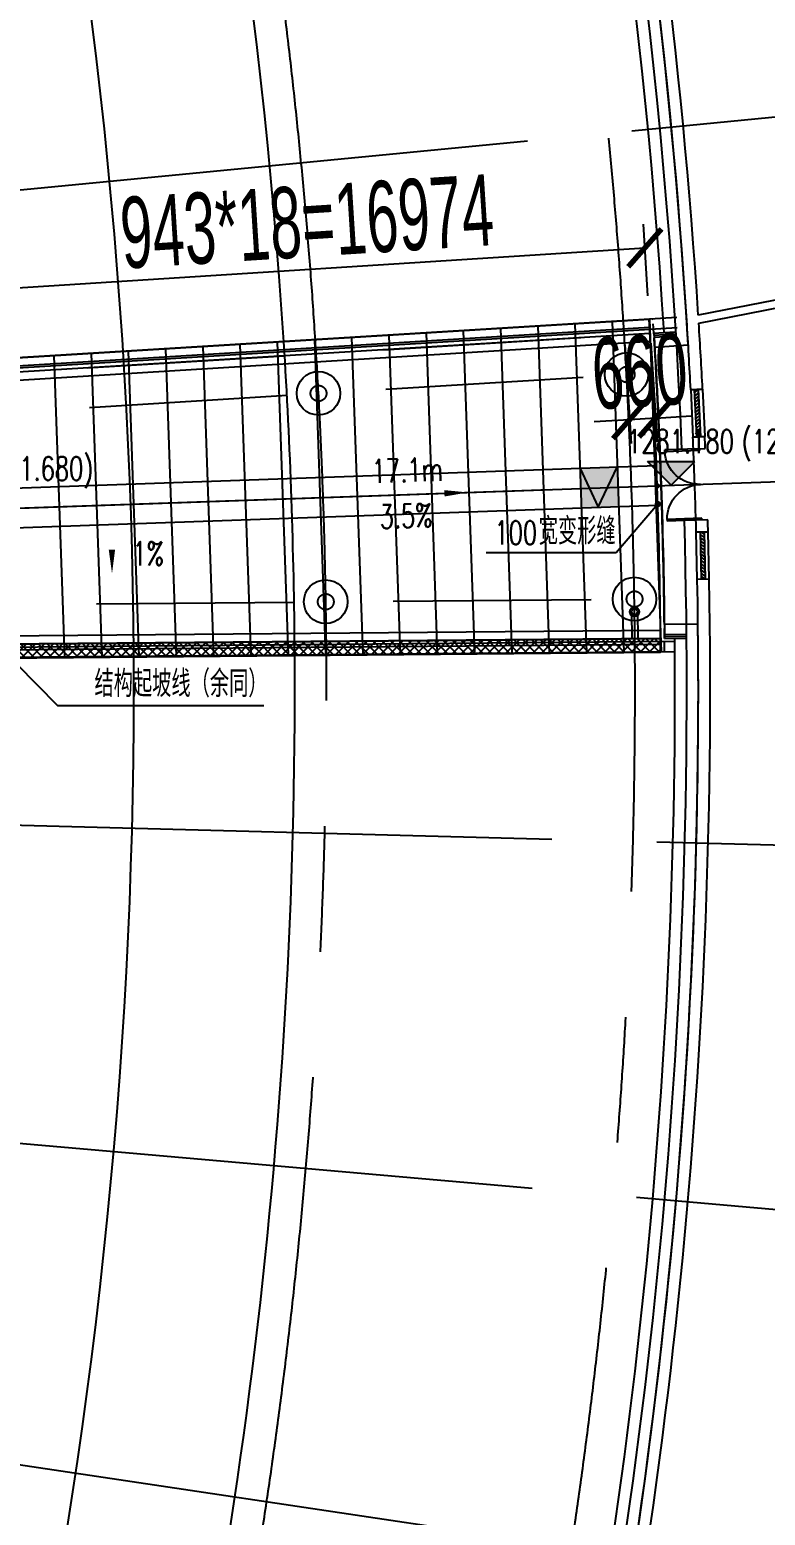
# Model space of a CAD drawing. Extents: x 1962160 to 37842216, y -162679 to 2997677.
# Drawn here: x 37744955 to 37763550, y 2736018 to 2773540 of the extents above; entities that cross this region are included whole.
import ezdxf

# ---------------------------------------------------------------- set-up
doc = ezdxf.new("R2010")
doc.units = 0
doc.header["$LTSCALE"] = 1000
for name, pattern in [('__DASH', [0.35, 0.25, -0.1]), ('CENTER', [2, 1.25, -0.25, 0.25, -0.25]), ('CENTER2', [28.575000000000003, 19.05, -3.175, 3.175, -3.175]), ('DASH', [0.35, 0.25, -0.1]), ('HIDDEN', [0.375, 0.25, -0.125])]:
    doc.linetypes.add(name, pattern=pattern)
doc.layers.get('0').update_dxf_attribs({"color": 8})
doc.layers.get('Defpoints').update_dxf_attribs({"color": 8})
for name, color, linetype in [('#幕墙线-平面', 8, 'Continuous'), ('#标注', 8, 'Continuous'), ('#虚线', 8, 'HIDDEN'), ('#轴线', 8, 'CENTER2'), ('1-WIN-1', 8, 'Continuous'), ('A-AL-E', 8, 'Continuous'), ('A-COLS-PLAN-C', 8, 'DASH'), ('A-COLS-PLAN-S', 8, 'DASH'), ('A-DETL-ALUM', 8, 'Continuous'), ('A-DIMS-ELEV', 8, 'Continuous'), ('A-DIMS-LEAD', 8, 'Continuous'), ('A-DIMS-SYMB', 8, 'Continuous'), ('A-FLOR', 8, 'Continuous'), ('A-FLOR-OTLN', 8, 'Continuous'), ('A-FLOR-UNDR', 8, '__DASH'), ('A-GRID', 8, 'CENTER'), ('A-HATH', 8, 'Continuous'), ('A-NOTE', 8, 'Continuous'), ('A-ROOF-DRAN', 8, 'Continuous'), ('A-STRS-HRAL', 8, 'Continuous'), ('DIM', 8, 'Continuous'), ('G-ACCS', 8, 'Continuous'), ('周边建筑', 8, 'Continuous'), ('建-填充', 8, 'Continuous'), ('水-雨水-压力流-标识', 8, 'Continuous')]:
    doc.layers.add(name, color=color, linetype=linetype)
doc.layers.add('A-X-CHEK', color=8, linetype='Continuous', plot=False)
doc.styles.add('_TCH_DIM', font='SIMPLEX', dxfattribs={"bigfont": 'GBCBIG'})
doc.styles.add('JHZX', font='jrs.shx', dxfattribs={"width": 0.6, "bigfont": 'jhz.shx'})
doc.dimstyles.new('JZBZ-600', dxfattribs={"dimscale": 600, "dimtxt": 3, "dimasz": 1.5, "dimexe": 1, "dimexo": 1, "dimgap": 0.5, "dimtad": 1, "dimdec": 0, "dimdsep": 46, "dimtxsty": 'JHZX', "dimblk1": 'ARCHTICK', "dimblk2": 'ARCHTICK', "dimsah": 1, "dimcen": 0, "dimclrd": 1, "dimclre": 1, "dimclrt": 2, "dimadec": 1, "dimazin": 2, "dimtfac": 1, "dimtdec": 0, "dimtix": 1, "dimtmove": 0, "dimatfit": 3, "dimfxl": 1, "dimtolj": 1, "dimlwd": -1, "dimlwe": -1, "dimarcsym": 1})

# ---------------------------------------------------------------- blocks, each defined once
blk = doc.blocks.new('排水沟区域')
at = {"layer": 'A-HATH'}
h = blk.add_hatch(dxfattribs=at)
h.set_pattern_fill('ANSI37', color=256, scale=100)
h.set_pattern_definition([(45, (0, 0), (-112.2532015133644, 112.2532015133644), []), (135, (0, 0), (-112.2532015133644, -112.2532015133644), [])])
edge = h.paths.add_edge_path()
edge.add_arc((35647972.51224866, 2918657.177571908), 130150.0000066419, 0.2863201547522749, 0.4639742726632221, ccw=False)
edge.add_arc((35778522.4379866, 2918796.431262649), 650.000000009897, 90.50000000055769, 128.1535039864018, ccw=False)
edge.add_line((35778516.76573852, 2919446.406512652), (35795219.54377046, 2919592.169448277))
edge.add_arc((35647972.51225149, 2918657.177439323), 147250.0000040963, 0.3638129438479411, 0.4999999843355088)
edge.add_line((35795216.90542714, 2919942.159751238), (35778513.71145109, 2919796.393185725))
edge.add_arc((35778522.4379866, 2918796.431262658), 1000.000000002026, 90.50000000089416, 113.8405689274566)
blk.add_lwpolyline([(35778118.24494388, 2919711.104966346, -0.0007751624770767527), (35778120.88718614, 2919307.564273385, -0.1657887891028164), (35778516.76573852, 2919446.406512652), (35795219.54377046, 2919592.169448277, 0.0005942281337057591), (35795216.90542714, 2919942.159751238), (35778513.71145109, 2919796.393185725, 0.1021960105168773)], format="xyb", close=True, dxfattribs=at)
blk = doc.blocks.new('A$C58e34137')
at = {"layer": 'A-X-CHEK'}
blk.add_blockref('排水沟区域', (-35647972.51433039, -2918657.17947907), dxfattribs=at)
blk = doc.blocks.new('雨水立管')
for radius in [80, 50]:
    blk.add_circle((-3.725290298461914e-09, 2.328306436538696e-10), radius)
blk = doc.blocks.new('雨水')
at = {"layer": 'A-DIMS-SYMB'}
blk.add_lwpolyline([(35781345.82220676, 2922957.547428147, 0, 0, 0), (35781351.51448406, 2921580.754654105, 0, 160, 0), (35781349.03383682, 2922180.749526074, 0, 0, 0)], format="xyseb", dxfattribs=at)
at = {"layer": 'A-ROOF-DRAN'}
for points in [[(35794482.76858691, 2920615.816944072), (35794488.70296278, 2919935.804824607)], [(35794632.76287537, 2920617.125924397), (35794638.69725124, 2919937.113804932)]]:
    blk.add_lwpolyline(points, dxfattribs=at)
at = {"xscale": 1.5, "yscale": 1.5, "zscale": 1.5}
blk.add_blockref('雨水立管', (35794557.76573115, 2920616.471434234), dxfattribs=at)
at = {"layer": 'A-DIMS-SYMB', "style": '_TCH_DIM', "width": 0.7058823529411765}
blk.add_text('1%', height=595, dxfattribs=at).set_placement((35781868.72843216, 2921787.676585833))
blk = doc.blocks.new('1100')
at = {"layer": 'A-DETL-ALUM', "ltscale": 0.3}
blk.add_circle((35572079.41488183, 2737404.62498665), 550, dxfattribs=at)
blk = doc.blocks.new('_YZHK')
blk.add_circle((0, 0), 0.5)
blk = doc.blocks.new('ASDFASD')
at = {"layer": 'A-COLS-PLAN-C', "ltscale": 0.3, "xscale": 400, "yscale": 400, "zscale": 400}
for p in [(35794360.1222439, 2926608.758537817), (35786571.0751831, 2926132.360011102), (35794559.67796803, 2920936.462292401), (35786754.89842713, 2920868.351013211)]:
    blk.add_blockref('_YZHK', p, dxfattribs=at)
blk = doc.blocks.new('$DorLib2D$00000002')
at = {"layer": '1-WIN-1'}
for p, q in [((-0.5000000000002274, 1.70530256582424e-13), (-0.5, 0.4875000000000114)), ((-0.4750000000001364, 0.4875000000002387), (-0.5, 0.4875000000000114)), ((-0.4750000000001364, 1.70530256582424e-13), (-0.4750000000001364, 0.4875000000002387)), ((0.4749999999999091, 5.684341886080801e-14), (0.4749999999999091, 0.4875000000001251)), ((0.4749999999999091, 0.4875000000001251), (0.4999999999997726, 0.4875000000001251)), ((0.5, -5.684341886080801e-14), (0.4999999999997726, 0.4875000000001251)), ((-0.5000000000002274, 1.70530256582424e-13), (-0.4750000000001364, 1.70530256582424e-13)), ((0.5, -5.684341886080801e-14), (0.4749999999999091, 5.684341886080801e-14))]:
    blk.add_line(p, q, dxfattribs=at)
for centre, start, end in [((-0.4875000000001819, 5.684341886080801e-14), 0, 88.53071642340379), ((0.4874999999999545, 5.684341886080801e-14), 91.46928357659621, 180)]:
    blk.add_arc(centre, 0.4875, start, end, dxfattribs=at)
blk = doc.blocks.new('$WINLIB2D$00000039')
for points in [[(-0.4999999999983409, 0.5000000000445652), (-0.4999999999999964, -0.4999999999999716)], [(0.5000000000016591, 0.4999999999536158), (-0.4999999999983409, 0.5000000000445652)], [(0.4999999999983338, -0.5000000000463842), (0.4999999999999609, 0.4999999999999432)], [(-0.499999999999428, 0.1666666667124446), (0.500000000000572, 0.1666666666205998)], [(-0.4518745131427302, -0.1666666666260284), (-0.5000000000072298, 0.08358586507802102)], [(-0.3838834764901549, -0.166666666632409), (-0.4479860405916831, 0.1666666667079113)], [(-0.3158924398378069, -0.166666666637866), (-0.3799950039392748, 0.1666666667006353)], [(-0.2479014031851996, -0.166666666645142), (-0.3120039672867243, 0.1666666666951784)], [(-0.1799103665328481, -0.1666666666505989), (-0.2440129306343159, 0.1666666666887977)], [(-0.1119193298802692, -0.1666666666569512), (-0.1760218939817904, 0.1666666666824455)], [(-0.04392829322788927, -0.1666666666633319), (-0.1080308573293216, 0.1666666666760648)], [(0.02406274342471804, -0.1666666666696841), (-0.04003982067680312, 0.1666666666697125)], [(0.09205378007703402, -0.1666666666751411), (0.02795121597557682, 0.1666666666642556)], [(0.1600448167296129, -0.1666666666815217), (0.0959422526280953, 0.1666666666578749)], [(0.2280358533819644, -0.166666666687874), (0.163933289280525, 0.1666666666505989)], [(0.2960268900345753, -0.1666666666942547), (0.231924325933047, 0.1666666666460657)], [(0.3640179266869801, -0.1666666667006069), (0.2999153625854838, 0.166666666639685)], [(0.4320089633395341, -0.1666666667060639), (0.3679063992380058, 0.166666666632409)], [(0.4999999999916831, -0.1666666667115209), (0.4358974358904746, 0.1666666666260568)], [(-0.500000000000572, -0.1666666666214951), (0.499999999999428, -0.1666666667124446)], [(0.4999999999983338, -0.5000000000463842), (-0.5000000000016662, -0.4999999999554348)]]:
    blk.add_lwpolyline(points)
blk = doc.blocks.new('1234')
at = {"layer": '周边建筑'}
for p, q in [((-5215.325020801276, 154384.8774651736), (-4273.510726513341, 148438.4960380495)), ((-4071.915247902274, 148444.1629239172), (-5017.787352675572, 154416.1643581763)), ((-2398.137361537665, 148180.5956836641), (-2401.777464723215, 148480.5760528222)), ((-1201.865802206099, 148495.1363464892), (-1198.225699016824, 148195.1559773162)), ((-900.0000001359731, 148197.2671811506), (-900.0000001378357, 148497.2727021426)), ((899.9999998603016, 148497.2727021277), (899.9999998640269, 148197.267181173)), ((1198.225699678063, 148195.1559773162), (1201.865802867338, 148495.1363464817)), ((2401.777465386316, 148480.5760528147), (2398.137362197042, 148180.5956836492)), ((-3863.717572046444, 147549.4211662337), (-3871.570656541735, 147849.3183637336)), ((-3807.190247295424, 147300.8072265461), (-3821.587569048628, 147850.6187623665)), ((-3757.206714853644, 147302.0906330645), (-3771.604039087892, 147851.9022635221)), ((-899.9999991971999, 148197.2671811804), (-899.9999992009252, 147897.2616378367)), ((899.9999998640269, 148197.267181173), (899.9999998621643, 147897.2616378292)), ((3757.206710897386, 147302.0906330422), (3771.604035131633, 147851.902263619)), ((3807.190243337303, 147300.8072265238), (3821.587565096095, 147850.6187624857)), ((3857.173331649974, 147299.5068594068), (3871.570652583614, 147849.3183638379)), ((-3857.173335609958, 147299.5068594292), (-3863.717572046444, 147549.4211662337))]:
    blk.add_line(p, q, dxfattribs=at)
for points in [[(899.9999998621643, 147897.2616378292, -0.06424754974339256), (38411.22599733435, 142825.0248288214, 0.3992271408683902), (47734.13426394202, 147881.3795785159), (62643.80696957186, 193768.6338093206, 0.4257611201714258), (57410.8051248882, 203558.9581788629, 0.1695890934855462), (-81790.47026674077, 195045.0434476584, 0.4257611201712679), (-85791.3257065732, 184689.9521724582), (-65400.53789663129, 140961.7665993124, 0.3992271408685563), (-55530.9065411333, 137079.2778602466, -0.09498676638333799), (-899.9999992009252, 147897.2616378367)], [(3507.282386738807, 147308.2532562092, 0.01190288189879027), (-3507.282390698791, 147308.2532562315), (-3529.532858530059, 148157.964341335, 0.09051536275890958), (-55643.5452967938, 137357.3291338012, -0.3992271408685528), (-65128.64556051977, 141088.5520778373), (-85519.43337046169, 184816.737650983, -0.425761120171263), (-81674.45541529916, 194768.3838115633, -0.08617948601408663), (-11230.48231103458, 210901.2002502978), (-9979.055130984634, 202999.9999966249), (9979.055131915957, 202999.9999895692), (11230.48231178708, 210901.2002502382, -0.05548064099764077), (57329.37135875039, 203270.2220680118, -0.4257611201714432), (62358.49001468346, 193861.3389076069), (47448.81730905734, 147974.0846768022, -0.3992271408683997), (38489.13923465274, 143114.7307615206, 0.0597972305577292), (3529.532854573801, 148157.9643414542), (3507.2932679113, 147308.6687912941)], [(-53552.56643567048, 204917.9412060007, 0.03537684678875146), (-81906.48511818238, 195321.703083761, 0.4257611201712687), (-86063.21804268472, 184563.1666939333), (-65672.43023274094, 140834.9811207876, 0.3992271408685562), (-55418.26778547093, 136801.2265866995, -0.08992013827698078), (-3863.717572046444, 147549.4211662337, -0.08992013827698078)], [(3863.717568093911, 147549.4211663455, -0.05920472133920898), (38333.31276001595, 142535.3188961297, 0.3992271408683867), (48019.45121883228, 147788.6744801998), (62929.12392446026, 193675.9287109822, 0.4257611201714161), (57492.23889102228, 203847.6942897588, 0.004818874958291998), (53552.5664362926, 204917.9412058592)], [(-3857.173335606232, 147299.5068594292, -0.01309071708641106), (3857.173331649974, 147299.5068594068, -0.01309071708641106)]]:
    blk.add_lwpolyline(points, format="xyb", dxfattribs=at)
for centre, radius, start, end in [((2.793967723846436e-08, -7.748603820800781e-07), 148500.0000006685, 91.64907696212661, 106.5424971075481), ((3.539025783538818e-08, -7.748603820800781e-07), 148500.0000006695, 90.92671863856297, 91.57126467563279), ((3.352761268615723e-08, -7.674098014831543e-07), 148500.0000006641, 90.3472492634037, 90.46372111990185), ((-1.30385160446167e-08, -7.82310962677002e-07), 148500.0000006781, 89.53627888009814, 89.6527507365963), ((2.793967723846436e-08, -7.748603820800781e-07), 148500.0000006694, 74.94709779040693, 89.07328136143701), ((2.980232238769531e-08, -7.748603820800781e-07), 148200.0000006686, 91.60015078360507, 106.5417941527147), ((3.539025783538818e-08, -7.748603820800781e-07), 148200.000000668, 90.9271873165565, 91.60015078360507), ((1.30385160446167e-08, -7.599592208862305e-07), 148200.0000006744, 90.3479522522411, 90.46325248914522), ((2.60770320892334e-08, -7.897615432739258e-07), 148200.0000006831, 89.65204785447865, 90.3479522522411), ((0, -7.82310962677002e-07), 148200.0000006738, 89.53674751085481, 89.65204785447865), ((2.980232238769531e-08, -7.748603820800781e-07), 148200.0000006699, 74.94709779040693, 89.07281279015125)]:
    blk.add_arc(centre, radius, start, end, dxfattribs=at)
for name, p, xscale, yscale, zscale, rotation in [('$WINLIB2D$00000039', (-1800.001581886783, 148337.866016306), 1199.999999999999, 299.9999999999998, 1199.999999999999, 180.6952198723664), ('$DorLib2D$00000002', (-1.359730958938599e-07, 148347.2699444219), -1800, 1800, -1800, 180), ('$WINLIB2D$00000039', (1800.00158254616, 148337.866016306), -1199.999999999999, 299.9999999999998, -1199.999999999999, 179.3047801274005)]:
    blk.add_blockref(name, p, dxfattribs=dict(at, xscale=xscale, yscale=yscale, zscale=zscale, rotation=rotation))
blk = doc.blocks.new('DIAN')
at = {"layer": 'A-FLOR-OTLN'}
h = blk.add_hatch(color=256, dxfattribs=at)
h.dxf.hatch_style = 1
edge = h.paths.add_edge_path()
edge.add_arc((35536772.41172721, 2753987.120531246), 50, 0, 360)
blk.add_circle((35536772.41172721, 2753987.120531246), 50, dxfattribs=at)
blk = doc.blocks.new('总体道路0521')
at = {"layer": 'G-ACCS'}
for radius, start, end in [(223.8000000007542, 2.615028490091015, 87.02539691564355), (137.9999999943868, 3.645302214745482, 25.64449446965705), (137.9999999943868, 0.3546922674293811, 3.645328841225207), (137.9999999943868, 345.3553445199558, 0.3546922674293811)]:
    blk.add_arc((35647972.51118848, 2918657.176535503), radius, start, end, dxfattribs=at)
blk = doc.blocks.new('A$C06ac024f')
at = {"layer": 'A-DIMS-ELEV'}
blk.add_hatch(color=256, dxfattribs=at).paths.add_polyline_path([(147513.5873951018, 5154.936141622253), (146913.5873951018, 5754.936141622253), (148113.5873951018, 5754.936141622253)])
at = {"layer": 'A-AL-E'}
for points in [[(146966.1108442098, 9139.118675829377), (130293.5131061152, 8119.378913449589, -0.411971783023191), (129393.6296410561, 8909.40498467395, 0.2085567122118536), (81515.31024506688, 100882.8259750819, -0.4119750127441655), (81384.31683558226, 102073.1150699067), (91782.78928811848, 115145.4842241406)], [(146953.5622105077, 9338.72490592394), (130281.3033982068, 8319.005873133894, -0.4119717830233011), (129593.1572190449, 8923.143457010388, 0.2085567122118591), (81641.00849476457, 101038.3893063087, -0.4119750127432668), (81540.83706398308, 101948.6103788218), (91939.0993520841, 115020.7153262636)], [(147245.6210697815, 1134.993029267993), (130542.5034915507, 989.2271304680035, 0.4119717829241812), (129699.9215302989, 138.3528260248713, -0.1147152888506127), (116458.9620669484, -57091.14130415907, -0.5535839278638499), (79455.80101504922, -60946.5843946375, 0.09623666010405128), (62226.00897887349, -45972.09474674379), (51522.52881834656, -39792.43759728689)], [(147247.0268306136, 934.9976814794354), (130544.2487986535, 789.2347458549775, 0.411971782924628), (129899.9214165211, 138.5661601070315, -0.1147152888506085), (116638.5441282466, -57179.17699726066, -0.5535839278639791), (79298.22443350405, -61069.74940975336, 0.09623666010405146), (62126.00897890329, -46145.29982751934), (51398.89861740917, -39951.99977517687)]]:
    blk.add_lwpolyline(points, format="xyb", dxfattribs=at)
at = {"layer": 'A-DIMS-ELEV'}
for p, q in [((147513.5873951018, 5154.936141622253), (146913.5873951018, 5754.936141622253)), ((146913.5873951018, 5754.936141622253), (148113.5873951018, 5754.936141622253)), ((147513.5873951018, 5154.936141622253), (148113.5873951018, 5754.936141622253))]:
    blk.add_line(p, q, dxfattribs=at)
at = {"layer": 'A-DIMS-LEAD'}
for p, q in [((147175.6816274673, 4677.596791666467), (146124.9751199633, 3447.483821980655)), ((146124.9751199633, 3447.483821980655), (142834.3987974674, 3447.483821980655)), ((130141.6507093459, 1473.787004339974), (132000.6507491395, -405.8337114425376)), ((132000.6507491395, -405.8337114425376), (137216.7904922739, -405.8337114425376))]:
    blk.add_line(p, q, dxfattribs=at)
at = {"layer": 'A-DIMS-LEAD', "const_width": 80}
blk.add_lwpolyline([(147201.6608472168, 4708.011921801139, 1), (147149.7024077177, 4647.181661531795, 1)], format="xyb", close=True, dxfattribs=at)
at = {"layer": 'A-DIMS-SYMB'}
blk.add_lwpolyline([(139025.5628936887, 4854.886407483369, 0, 0, 0), (142381.1053994149, 4972.074643736705, 0, 160, 0), (141781.4709662199, 4951.133141281083, 0, 0, 0)], format="xyseb", dxfattribs=at)
at = {"layer": 'A-FLOR-OTLN'}
blk.add_lwpolyline([(147247.0268306136, 934.9976814794354, 0.01427939599752037), (146953.5622105077, 9338.72490592394, 0.01309071715514394)], format="xyb", dxfattribs=at)
blk.add_lwpolyline([(130070.7114523053, 4542.175169539638), (147160.2945942804, 5138.956563179381)], dxfattribs=at)
at = {"layer": 'A-FLOR-UNDR'}
blk.add_lwpolyline([(147347.0233052, 935.8703374927863, 0.01427858927831511), (147053.3759721145, 9344.829777110834, 0.01309071715514379)], format="xyb", dxfattribs=at)
at = {"layer": 'A-STRS-HRAL'}
for points in [[(146987.4185210764, 8789.767868706025, 0.000339558691519595), (146975.3443833217, 8989.403120215517), (130302.6703870445, 7969.658693685662, -0.1021960107899122), (129902.2178099155, 8027.152806579601, -0.000412078296468395), (129915.2725876644, 7813.022464814596, 0.08432738074264279), (130314.8800949529, 7770.031734001357)], [(147242.5073619112, 1484.979183785617), (130539.4492041171, 1339.213803539984, 0.08432737981518296), (130143.8140028045, 1268.452601084486, -0.000412078326183507), (130145.7280032486, 1053.933199216146, -0.1021960107267515), (130541.1945112199, 1139.221418927424), (147244.388487272, 1284.987984441221, 0.0003395586913777723)]]:
    blk.add_lwpolyline(points, format="xyb", close=True, dxfattribs=at)
at = {"xscale": 1000, "yscale": 1000, "zscale": 1000}
blk.add_blockref('总体道路0521', (-35647972511.19448, -2918657176.530752), dxfattribs=at)
at = {"layer": 'A-COLS-PLAN-S'}
blk.add_blockref('ASDFASD', (-35647972.51693987, -2918657.171766797), dxfattribs=at)
at = {"layer": 'A-FLOR-OTLN'}
blk.add_blockref('DIAN', (-35389612.26741406, -2748848.066669933), dxfattribs=at)
at = {"layer": 'A-ROOF-DRAN'}
blk.add_blockref('雨水', (-35647972.51693987, -2918657.171766797), dxfattribs=at)
at = {"layer": '周边建筑', "rotation": 271.9999999140477}
blk.add_blockref('1234', (-0.004923798143863678, 0.005588816478848457), dxfattribs=at)
at = {"layer": '水-雨水-压力流-标识'}
for p in [(-35425693.90279993, -2729451.230311655), (-35433482.94986072, -2729927.628838369), (-35433299.12661669, -2735191.637836261), (-35425494.34707579, -2735123.526557071)]:
    blk.add_blockref('1100', p, dxfattribs=at)
at = {"layer": 'A-DIMS-ELEV', "style": '_TCH_DIM', "width": 0.7058823529411765}
for s, p in [('1281.180', (146397.5873951018, 5964.936141622253)), ('(1281.080)', (149297.5873951018, 5964.936141622253)), ('(1281.680)', (129701.9584106952, 5277.204180768691))]:
    blk.add_text(s, height=595, dxfattribs=at).set_placement(p)
at = {"layer": 'A-NOTE', "style": '_TCH_DIM', "width": 0.7058823529411765}
for s, p in [('17.1m', (139952.731913954, 5207.739932121709)), ('3.5%', (140153.1414155662, 4058.210725492798))]:
    blk.add_text(s, height=595, rotation=2.000172424621002, dxfattribs=at).set_placement(p)
blk.add_text('100', height=595, dxfattribs=at).set_placement((143044.3987974674, 3657.483821980655))
at = {"layer": 'A-NOTE', "style": '_TCH_DIM'}
for s, p in [('宽变形缝', (144164.3987974674, 3657.483821980655)), ('结构起坡线（余同）', (132935.5557795912, -195.8337114425376))]:
    blk.add_text(s, height=675.177304964539, dxfattribs=at).set_placement(p)
blk = doc.blocks.new('A$C41f195f4')
at = {"layer": '建-填充', "ltscale": 10}
h = blk.add_hatch(color=256, dxfattribs=at)
h.dxf.hatch_style = 1
h.paths.add_polyline_path([(146150.7038802803, 5603.999790322036), (145208.9863891825, 5571.114291036967), (145243.8858857453, 4571.723464013543), (146185.603376843, 4604.608963298611)])
at = {"layer": 'DIM', "ltscale": 10}
blk.add_lwpolyline([(145208.9863891825, 5571.114291036502), (145666.6030811146, 4586.485073686112), (146150.7038802803, 5603.99979032157)], dxfattribs=at)
blk = doc.blocks.new('A$C80b62fe7')
at = {"layer": '#幕墙线-平面'}
for points in [[(218719.7094477937, 197989.2938197274), (201348.7543122098, 196926.8406891157, -0.4119717830239575), (200385.3496613875, 197772.6333065447, 0.2085567122118526), (152529.1790638864, 289703.5068392851, -0.4119750127440977), (152388.9390607923, 290977.8163408032), (163222.968982771, 304597.7436151779)], [(218703.8368275166, 198248.8088673172), (201332.8816919327, 197186.3557367055, -0.4119717830233011), (200644.7355127707, 197790.493320582, 0.2085567122118591), (152692.5867884904, 289905.7391698803, -0.4119750127432668), (152592.4153577089, 290815.9602423934), (163426.4452796876, 304435.8875167696)], [(218646.7388422862, 190065.3955623615), (201593.5581931472, 189916.5747094234, 0.4119717829255389), (200691.4998581558, 189005.6386893718, -0.1147152888506106), (187456.6657422855, 131802.6192673431, -0.5535839278639024), (150554.6522832364, 127957.7149734693, 0.09623666010403958), (133307.5872725919, 142947.2166410601), (122272.0149562731, 149318.607285982)], [(218649.0077415183, 189805.4054623647), (201595.8270923793, 189656.5846094266, 0.411971782924628), (200951.4997102469, 189005.9160236786, -0.1147152888506085), (187690.1224219725, 131688.1728663109, -0.5535839278639791), (150349.8027272299, 127797.6004538182, 0.09623666010405146), (133177.5872726291, 142722.0500360522), (122142.0149563104, 149093.4406809756)]]:
    blk.add_lwpolyline(points, format="xyb", dxfattribs=at)
for points in [[(201193.0801410303, 193912.3018396874), (218194.4231405556, 194506.0018169521)], [(201227.9796375707, 192912.911012663), (218229.322637096, 193506.6109899278)]]:
    blk.add_lwpolyline(points, dxfattribs=at)
blk = doc.blocks.new('DASWQE')
at = {"layer": '#幕墙线-平面', "ltscale": 10}
for points in [[(142263.3830152676, 9055.95710620936), (142548.2537700608, 898.3259865706787)], [(143204.2393692583, 9113.50234600436), (143490.8323982656, 906.5517456410453)], [(144145.095723249, 9171.047585799824), (144433.4110264629, 914.7775047123432)], [(145085.9520772398, 9228.59282559529), (145375.9896546677, 923.0032637827098)], [(146026.8084312305, 9286.138065390754), (146318.568282865, 931.2290228535421)], [(146967.6647852212, 9343.68330518622), (147261.1469110698, 939.4547819243744)], [(135677.3885373324, 8653.14042764064), (135950.2033726498, 840.7456730753183)], [(136618.2448913231, 8710.68566743657), (136892.7820008546, 848.971432145685)], [(137559.1012453139, 8768.23090723157), (137835.3606290519, 857.1971912165172)], [(138499.9575993046, 8825.7761470275), (138777.9392572567, 865.4229502873495)], [(139440.8139532954, 8883.3213868225), (139720.517885454, 873.6487093581818)], [(140381.6703072861, 8940.86662661843), (140663.0965136588, 881.8744684290141)], [(141322.5266612768, 8998.41186641343), (141605.6751418561, 890.1002274993807)], [(131913.9631213769, 8422.959468459245), (132179.8888598457, 807.8426367919892)], [(132854.8194753677, 8480.50470825471), (133122.4674880505, 816.0683958628215)], [(133795.6758293584, 8538.04994804971), (134065.0461162478, 824.2941549336538)], [(134736.5321833417, 8595.595187846106), (135007.6247444451, 832.5199140040204)]]:
    blk.add_lwpolyline(points, dxfattribs=at)
at = {"layer": 'DIM', "ltscale": 10}
blk.add_blockref('A$C80b62fe7', (-71047.03888088465, -188862.9763723449), dxfattribs=at)
blk = doc.blocks.new('_ARCHTICK')
at = {"const_width": 0.15}
blk.add_lwpolyline([(-0.5, -0.5), (0.5, 0.5)], dxfattribs=at)
blk = doc.blocks.new('*D221')
at = {"layer": '#标注', "color": 1, "transparency": 16777216}
for p, q in [((36927236.3849094, 2905828.007081675), (36939688.78365784, 2904738.160574721)), ((36926179.38093915, 2896899.951033907), (36938542.01652977, 2895051.913898811))]:
    blk.add_line(p, q, dxfattribs=at)
blk.add_arc((36780603.45404896, 2918661.469190536), 159093.4582867291, 351.4980558119595, 354.9981608052476, dxfattribs=at)
at = {"layer": 'Defpoints', "color": 0, "transparency": 16777216}
for p in [(36780603.45404896, 2918661.469190536), (36926638.66976947, 2905880.319714009), (36938394.90702597, 2898349.260127123), (36925585.9744308, 2896988.656816391)]:
    blk.add_point(p, dxfattribs=at)
at = {"layer": '#标注', "color": 1, "transparency": 16777216, "xscale": 900, "yscale": 900, "zscale": 900}
for p, rotation in [((36939091.06851791, 2904790.473207056), 84.9981608052476), ((36937948.61002141, 2895140.619681296), 261.4980558119595)]:
    blk.add_blockref('_ARCHTICK', p, dxfattribs=dict(at, rotation=rotation))
at = {"layer": '#标注', "color": 2, "transparency": 16777216, "insert": (36937401.85421939, 2900097.906123653), "char_height": 1800, "attachment_point": 5, "rotation": 83.24810830860359, "style": 'JHZX'}
blk.add_mtext('\\A1;3.5°', dxfattribs=at)
blk = doc.blocks.new('*D222')
at = {"layer": '#标注', "color": 1, "transparency": 16777216}
for p, q in [((36927746.35658532, 2914803.957609827), (36940242.0632772, 2914476.36903816)), ((36927236.38490939, 2905828.007081673), (36939688.78365795, 2904738.160574712))]:
    blk.add_line(p, q, dxfattribs=at)
blk.add_arc((36780603.45404898, 2918661.469190511), 159093.4582868351, 354.998160805256, 358.4982726601262, dxfattribs=at)
at = {"layer": 'Defpoints', "color": 0, "transparency": 16777216}
for p in [(36780603.45404898, 2918661.469190511), (36927146.56266411, 2914819.681861266), (36939340.64478166, 2908020.381465967), (36926638.66976947, 2905880.319714007)]:
    blk.add_point(p, dxfattribs=at)
at = {"layer": '#标注', "color": 1, "transparency": 16777216, "xscale": 900, "yscale": 900, "zscale": 900}
for p, rotation in [((36939642.269356, 2914492.0932896), 88.49827266012623), ((36939091.06851803, 2904790.473207045), 264.998160805256)]:
    blk.add_blockref('_ARCHTICK', p, dxfattribs=dict(at, rotation=rotation))
at = {"layer": '#标注', "color": 2, "transparency": 16777216, "insert": (36938242.68895871, 2909705.142552296), "char_height": 1800, "attachment_point": 5, "rotation": 86.74821673269092, "style": 'JHZX'}
blk.add_mtext('\\A1;3.5°', dxfattribs=at)
blk = doc.blocks.new('*D223')
at = {"layer": '#标注', "color": 1, "transparency": 16777216}
for p, q in [((36927707.39026348, 2923794.315634757), (36940199.78784766, 2924230.20851546)), ((36927746.35658534, 2914803.957609831), (36940242.06327733, 2914476.369038156))]:
    blk.add_line(p, q, dxfattribs=at)
blk.add_arc((36780603.45404898, 2918661.469190576), 159093.4582869553, 358.4982726601034, 1.998390943106062, dxfattribs=at)
at = {"layer": 'Defpoints', "color": 0, "transparency": 16777216}
for p in [(36927107.75517944, 2923773.392776483), (36780603.45404898, 2918661.469190576), (36939694.19263893, 2917731.219435882), (36927146.56266413, 2914819.681861272)]:
    blk.add_point(p, dxfattribs=at)
at = {"layer": '#标注', "color": 1, "transparency": 16777216, "xscale": 900, "yscale": 900, "zscale": 900}
for p, rotation in [((36939600.15276363, 2924209.285657187), 91.99839094310606), ((36939642.26935612, 2914492.093289597), 268.4982726601034)]:
    blk.add_blockref('_ARCHTICK', p, dxfattribs=dict(at, rotation=rotation))
at = {"layer": '#标注', "color": 2, "transparency": 16777216, "insert": (36940895.4067535, 2919356.212136605), "char_height": 1800, "attachment_point": 5, "rotation": 270.2483318016046, "style": 'JHZX'}
blk.add_mtext('\\A1;3.5°', dxfattribs=at)
blk = doc.blocks.new('*D224')
at = {"layer": '#标注', "color": 1, "transparency": 16777216}
for p, q in [((36927119.62838823, 2932765.540212768), (36939562.11190978, 2933963.28969041)), ((36927707.39026345, 2923794.315634752), (36940199.78784725, 2924230.208515444))]:
    blk.add_line(p, q, dxfattribs=at)
blk.add_arc((36780603.45404895, 2918661.469190528), 159093.4582865733, 1.998390943122142, 5.498515261452606, dxfattribs=at)
at = {"layer": 'Defpoints', "color": 0, "transparency": 16777216}
for p in [(36926522.38917919, 2932708.04823784), (36939454.2282886, 2927445.545297175), (36927107.75517942, 2923773.392776478), (36780603.45404895, 2918661.469190528)]:
    blk.add_point(p, dxfattribs=at)
at = {"layer": '#标注', "color": 1, "transparency": 16777216, "xscale": 900, "yscale": 900, "zscale": 900}
for p, rotation in [((36938964.87270073, 2933905.797715482), 95.4985152614526), ((36939600.15276321, 2924209.285657171), 271.9983909431222)]:
    blk.add_blockref('_ARCHTICK', p, dxfattribs=dict(at, rotation=rotation))
at = {"layer": '#标注', "color": 2, "transparency": 16777216, "insert": (36940553.99472227, 2929140.844543408), "char_height": 1800, "attachment_point": 5, "rotation": 273.7484531022872, "style": 'JHZX'}
blk.add_mtext('\\A1;3.5°', dxfattribs=at)
blk = doc.blocks.new('*D225')
at = {"layer": '#标注', "color": 1, "transparency": 16777216}
for p, q in [((36925985.26107848, 2941684.161197486), (36938331.41157331, 2943639.300056479)), ((36927119.62838823, 2932765.540212766), (36939562.11190993, 2933963.289690424))]:
    blk.add_line(p, q, dxfattribs=at)
blk.add_arc((36780603.45404898, 2918661.469190508), 159093.4582867134, 5.498515261460317, 8.998645102905776, dxfattribs=at)
at = {"layer": 'Defpoints', "color": 0, "transparency": 16777216}
for p in [(36925392.64585474, 2941590.314532254), (36938621.64389741, 2937127.11693561), (36926522.3891792, 2932708.048237838), (36780603.45404898, 2918661.469190508)]:
    blk.add_point(p, dxfattribs=at)
at = {"layer": '#标注', "color": 1, "transparency": 16777216, "xscale": 900, "yscale": 900, "zscale": 900}
for p, rotation in [((36937738.79634956, 2943545.453391247), 98.99864510290577), ((36938964.87270089, 2933905.797715496), 275.4985152614603)]:
    blk.add_blockref('_ARCHTICK', p, dxfattribs=dict(at, rotation=rotation))
at = {"layer": '#标注', "color": 2, "transparency": 16777216, "insert": (36939615.85930325, 2938886.397985495), "char_height": 1800, "attachment_point": 5, "rotation": 277.248580182183, "style": 'JHZX'}
blk.add_mtext('\\A1;3.5°', dxfattribs=at)
blk = doc.blocks.new('*D64')
at = {"layer": '#标注', "color": 1, "transparency": 16777216}
for p, q in [((36891695.55188898, 3015232.356518981), (36904144.47523779, 3026054.040486193)), ((36900436.30621282, 2833177.681112401), (36913864.71399576, 2823598.411785046))]:
    blk.add_line(p, q, dxfattribs=at)
blk.add_arc((36780603.45404895, 2918661.4691905), 163093.4582867715, 324.4975139136729, 40.99999999998872, dxfattribs=at)
at = {"layer": 'Defpoints', "color": 0, "transparency": 16777216}
for p in [(36891242.72614085, 3014838.721101587), (36780603.45404895, 2918661.4691905), (36941218.33693203, 2890335.941262602), (36899947.85202042, 2833526.124080375)]:
    blk.add_point(p, dxfattribs=at)
at = {"layer": '#标注', "color": 1, "transparency": 16777216, "xscale": 900, "yscale": 900, "zscale": 900}
for p, rotation in [((36903691.64948966, 3025660.405068799), 130.9999999999887), ((36913376.25980336, 2823946.854753019), 234.4975139136729)]:
    blk.add_blockref('_ARCHTICK', p, dxfattribs=dict(at, rotation=rotation))
at = {"layer": '#标注', "color": 2, "transparency": 16777216, "insert": (36944707.88074233, 2926540.40157154), "char_height": 1800, "attachment_point": 5, "rotation": 272.7487569568309, "style": 'JHZX'}
blk.add_mtext('\\A1;76.5°', dxfattribs=at)
blk = doc.blocks.new('DOTE-11')
at = {"layer": '#虚线', "ltscale": 20}
for p, q in [((36905864.43415749, 2926318.769152144), (36926925.07840395, 2927606.893336317)), ((36905925.48269702, 2925320.634353722), (36926986.12694348, 2926608.758537895)), ((36906086.48609121, 2920752.332393463), (36927185.68266762, 2920936.462292478)), ((36906095.21262671, 2919752.370470399), (36927194.40920312, 2919936.500369414))]:
    blk.add_line(p, q, dxfattribs=at)
at = {"layer": '#轴线'}
for p, q in [((36905520.73985062, 2930685.8193818), (36926523.59963593, 2932708.164759951)), ((36906022.06574644, 2923037.064276677), (36927109.21219631, 2923773.443657093)), ((36906055.51123999, 2915371.970427874), (36927148.28079673, 2914819.636818585)), ((36905620.95156607, 2907719.131725682), (36926640.65969557, 2905880.14555371)), ((36904720.00780748, 2900107.096343746), (36925588.24252418, 2896988.317768937))]:
    blk.add_line(p, q, dxfattribs=at)
for radius, end in [(146599.9999999995, 183.9998103525153), (138799.9999999995, 210.1884172151102)]:
    blk.add_arc((36780598.51695531, 2918657.177440438), radius, 324.4999999903098, end, dxfattribs=at)
blk = doc.blocks.new('*D360')
at = {"layer": '#标注', "color": 1, "ltscale": 10, "transparency": 16777216}
for p, q in [((37760582.50905074, 2766817.957645778), (37760467.32088072, 2768628.808978308)), ((37743571.4396405, 2766952.850106771), (37760505.40987259, 2768030.019174873)), ((37743648.53881865, 2765740.788577676), (37743533.35064863, 2767551.639910206))]:
    blk.add_line(p, q, dxfattribs=at)
at = {"layer": 'Defpoints', "color": 0, "ltscale": 10, "transparency": 16777216}
for p in [(37760505.40987259, 2768030.019174873), (37760620.59804261, 2766219.167842343), (37743686.62781052, 2765141.998774241)]:
    blk.add_point(p, dxfattribs=at)
at = {"layer": '#标注', "color": 1, "ltscale": 10, "transparency": 16777216, "xscale": 900, "yscale": 900, "zscale": 900}
for p, rotation in [((37760505.40987259, 2768030.019174873), 3.639678199666764), ((37743571.4396405, 2766952.850106771), 183.6396781996668)]:
    blk.add_blockref('_ARCHTICK', p, dxfattribs=dict(at, rotation=rotation))
at = {"layer": '#标注', "color": 2, "ltscale": 10, "transparency": 16777216, "insert": (37751962.2467728, 2768689.014247693), "char_height": 1800, "attachment_point": 5, "rotation": 3.6396781996667644, "style": 'JHZX'}
blk.add_mtext('\\A1;943*18=16974', dxfattribs=at)
blk = doc.blocks.new('*D372')
at = {"layer": '#标注', "color": 1, "ltscale": 10, "transparency": 16777216}
for p, q in [((37760000.03149438, 2765578.521390914), (37760158.09309395, 2763091.266533737)), ((37760658.65045268, 2765620.375713062), (37760816.71205225, 2763133.120855885)), ((37760120.04068388, 2763690.058663017), (37759221.85248996, 2763632.980047918)), ((37760778.65964218, 2763731.912985165), (37760120.04068388, 2763690.058663017)), ((37760778.65964218, 2763731.912985165), (37761676.8478361, 2763788.991600264))]:
    blk.add_line(p, q, dxfattribs=at)
at = {"layer": 'Defpoints', "color": 0, "ltscale": 10, "transparency": 16777216}
for p in [(37759961.97908431, 2766177.313520195), (37760620.59804261, 2766219.167842343), (37760120.04068388, 2763690.058663017)]:
    blk.add_point(p, dxfattribs=at)
at = {"layer": '#标注', "color": 1, "ltscale": 10, "transparency": 16777216, "xscale": 900, "yscale": 900, "zscale": 900}
for p, rotation in [((37760778.65964218, 2763731.912985165), 183.6361778409645), ((37760120.04068388, 2763690.058663017), 3.63617784096451)]:
    blk.add_blockref('_ARCHTICK', p, dxfattribs=dict(at, rotation=rotation))
at = {"layer": '#标注', "color": 2, "ltscale": 10, "transparency": 16777216, "insert": (37760373.2453429, 2764908.570082651), "char_height": 1800, "attachment_point": 5, "rotation": 3.6361778409645096, "style": 'JHZX'}
blk.add_mtext('\\A1;660', dxfattribs=at)
blk = doc.blocks.new('ZW-5001')
at = {"layer": '#标注'}
for base, center, p1, p2, picture, middle in [((36941218.33693203, 2890335.941262602), (36780603.45404896, 2918661.469190501), (36899947.85202043, 2833526.124080375), (36891242.72614085, 3014838.721101587), '*D64', (36944707.88074233, 2926540.401571544)), ((36938621.64389741, 2937127.11693561), (36780603.45404898, 2918661.469190509), (36926522.3891792, 2932708.048237839), (36925392.64585474, 2941590.314532254), '*D225', (36939615.85930325, 2938886.397985496)), ((36939454.2282886, 2927445.545297175), (36780603.45404897, 2918661.46919053), (36927107.75517944, 2923773.392776479), (36926522.3891792, 2932708.048237841), '*D224', (36940553.99472226, 2929140.844543413)), ((36939694.19263893, 2917731.219435882), (36780603.45404897, 2918661.469190575), (36927146.56266411, 2914819.681861271), (36927107.75517943, 2923773.392776482), '*D223', (36940895.40675351, 2919356.212136602)), ((36938394.90702597, 2898349.260127123), (36780603.45404897, 2918661.469190534), (36925585.9744308, 2896988.65681639), (36926638.66976947, 2905880.319714009), '*D221', (36937401.85421939, 2900097.906123649)), ((36939340.64478166, 2908020.381465967), (36780603.45404897, 2918661.469190511), (36926638.66976947, 2905880.319714007), (36927146.56266411, 2914819.681861266), '*D222', (36938242.68895872, 2909705.142552298))]:
    dim = blk.add_angular_dim_3p(base=base, center=center, p1=p1, p2=p2, dimstyle='JZBZ-600', dxfattribs=at)
    dim.commit()
    dim.dimension.update_dxf_attribs({"geometry": picture, "text_midpoint": middle})
blk = doc.blocks.new('FDGFH')
at = {"layer": 'A-FLOR'}
blk.add_blockref('ZW-5001', (-36780598.51155947, -2918657.163268261), dxfattribs=at)
at = {"layer": 'A-GRID'}
blk.add_blockref('DOTE-11', (-36780598.51155947, -2918657.163268261), dxfattribs=at)

msp = doc.modelspace()

# ---------------------------------------------------------------- linework, layer by layer
at = {"layer": '#标注', "ltscale": 10}
msp.add_arc((37613670.29957374, 2756893.476689796), 133919.6669144286, 333.9778101328699, 71.90950720445645, dxfattribs=at)

# ---------------------------------------------------------------- block references
at = {"layer": 'A-STRS-HRAL'}
msp.add_blockref('DASWQE', (37613652.56708944, 2756885.970215484), dxfattribs=at)
at = {"layer": 'DIM', "ltscale": 10}
for name, p in [('A$C06ac024f', (37613657.10216346, 2756879.841327364)), ('A$C58e34137', (37613657.09747919, 2756879.847001005)), ('A$C41f195f4', (37613657.10181801, 2756890.34938035))]:
    msp.add_blockref(name, p, dxfattribs=at)
at = {"layer": 'DIM'}
msp.add_blockref('FDGFH', (37613657.09676763, 2756879.827155179), dxfattribs=at)

# ---------------------------------------------------------------- dimensions: what is measured, and where the dimension line sits
at = {"layer": '#标注', "ltscale": 10}
dim = msp.add_aligned_dim(p1=(37743686.62781053, 2765141.998774241), p2=(37760620.59804261, 2766219.167842343), distance=1814.5111912129273, text='943*18=16974', dimstyle='JZBZ-600', dxfattribs=at)
dim.commit()
dim.dimension.update_dxf_attribs({"geometry": '*D360', "text_midpoint": (37751962.2467728, 2768689.014247693)})
dim = msp.add_aligned_dim(p1=(37760620.59804261, 2766219.167842343), p2=(37759961.97908431, 2766177.313520194), distance=2492.272094657403, dimstyle='JZBZ-600', dxfattribs=at)
dim.commit()
dim.dimension.update_dxf_attribs({"geometry": '*D372', "text_midpoint": (37760373.2453429, 2764908.570082651)})

doc.saveas('drawing.dxf')
